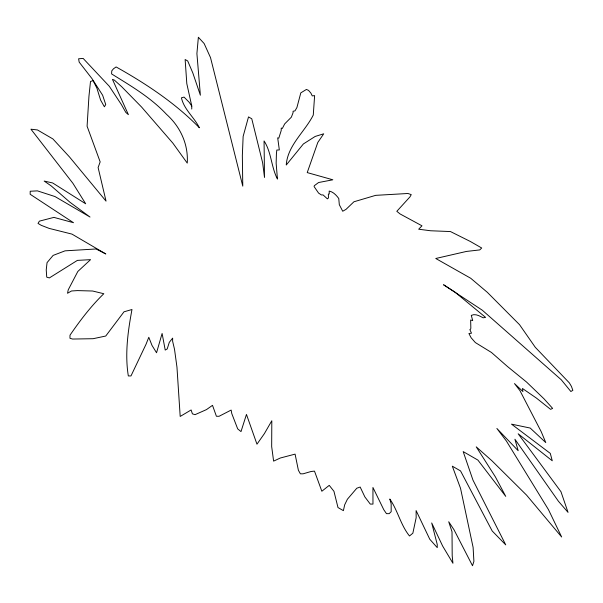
<?xml version="1.0" encoding="UTF-8"?>
<svg xmlns="http://www.w3.org/2000/svg" width="603" height="603" viewBox="0 0 603 603"><rect width="100%" height="100%" fill="white"/><g stroke="black" fill="none" stroke-linecap="round" stroke-linejoin="round"><path stroke-width="0.9" d="M191.746 109.037L191.777 106.053L186.809 83.666L185.136 59.501L187.714 60.986L192.794 72.873L200.377 95.221L196.902 53.561L198.372 37.258L204.153 43.552L210.522 57.639L242.775 186.139L242.346 155.582L243.137 136.406L248.511 116.907L251.768 118.783L262.629 162.75L264.513 177.47L264.061 140.921C271.456 152.16 271.169 167.023 277.448 179.068L276.151 163.315L276.408 154.014L276.8 150.049L279.332 149.943L277.689 137.853L278.79 138.185L281.209 130.534L281.262 128.092L282.362 128.424L284.669 123.917L291.362 117.163L293.058 112.746L293.081 111.261L294.988 110.869L296.917 107.53L300.807 92.862L306.407 89.455L308.525 90.367L310.914 93.141L312.248 95.9L314.623 95.606L313.274 115.052C304.854 131.808 287.571 145.323 286.244 165.026L303.377 143.951L315.196 136.436L323.721 133.806L317.804 142.451L307.229 172.594L332.856 179.792L318.572 182.528L314.306 185.716L314.095 186.576L318.595 193.103L321.384 194.942L323.095 194.927L327.391 198.869L328.439 197.988L328.386 194.015L329.23 194.015L329.193 191.061C333.361 191.912 336.316 195.229 338.758 198.485L339.316 204.696L342.723 211.254L346.016 209.362L353.923 201.779L375.661 195.349L407.952 193.488L411.254 194.626L409.942 196.902L396.812 211.314L400.121 213.975L421.972 225.801L418.686 229.223L430.595 230.761L450.441 231.552L470.385 241.501L481.707 248.006L479.732 249.921L466.496 251.428L435.758 258.491L470.709 278.254L487.345 292.342L519.545 324.693L535.283 347.305L569.383 382.928L571.448 386.44L572.85 390.352L570.86 391.513L561.295 379.792L482.31 310.213L443.537 284.737L454.881 292.063L485.588 317.397L483.139 317.796C479.694 315.98 475.172 313.341 471.29 315.392L472.707 320.615L470.642 320.012L470.845 328.1L470.619 329.148L469.858 329.6L471.501 333.21L468.923 333.512L471.101 337.74L475.36 342.579L491.445 352.454L507.492 366.518L526.577 382.076L544.042 398.854L552.627 408.397L550.584 409.354L536.429 398.093L522.424 388.46L522.944 391.581L514.472 383.561L519.914 390.593L541.245 431.748L545.768 442.572L530.203 428.055L511.51 424.15L550.298 453.396L552.258 460.79L518.181 433.791L560.971 491.731L568.041 512.362L558.408 501.221L514.924 439.24L518.181 450.712L496.88 428.469L506.422 441.064L548.398 509.512L561.649 536.994L526.6 495.161L491.837 460.684L476.242 446.861L495.372 476.86L505.736 496.367L477.893 460.081L463.179 451.587L472.956 480.078L505.736 544.871L492.199 530.987L460.534 470.913L452.318 466.172L460.534 488.324L473.106 547.388L473.905 561.355L472.511 565.742L454.029 529.796L448.722 521.753L452.016 531.778L452.197 555.68L452.928 563.262L442.655 546.069L431.703 522.952L437.235 544.449L437.258 547.637L429.773 539.248L416.115 510.59L416.153 517.728L412.851 533.21L409.49 535.977C400.565 524.949 397.746 510.296 389.794 499.013L391.159 503.761L391.181 511.691L389.169 513.658L386.47 513.65L383.764 509.678L372.94 487.488L372.971 504.093L370.28 504.085L364.883 496.94L360.164 487.043L356.803 488.219L347.388 499.246L344.697 504.779L343.386 510.658L337.989 507.545L333.941 491.294L329.238 485.355L321.844 491.249L314.487 471.109L311.133 471.486L303.075 473.822L300.392 473.815L298.387 470.265L295.086 454.127L280.327 458.009L273.611 461.129L271.674 446.589L271.81 420.743L264.385 433.632L256.968 444.192L246.461 414.412L240.996 431.597L237.68 428.854L231.786 413.59L231.145 410.07L219.077 416.281L216.409 416.274L212.505 405.337L206.467 409.61L195.071 414.653L192.417 413.862L191.121 409.957L180.191 416.447L176.958 367.137L174.516 349.318L172.616 341.2L172.654 338.11L169.292 342.353L167.219 348.918L165.214 350.072L162.109 333.459L156.546 352.763L152.001 345.406L148.798 337.288L146.047 344.23L130.987 375.94L128.326 375.933C124.753 354.006 127.934 331.175 131.982 309.512L124.007 311.804L105.744 336.029L93.118 338.705L72.579 339.044L69.948 338.268L70.008 335.178C80.078 320.495 91 306.12 103.814 293.721L92.636 291.015L77.463 290.601L71.523 290.978L67.513 293.269L68.245 289.817L77.825 271.471L90.563 259.652L77.38 260.39L49.363 277.923L46.74 277.154L46.235 269.888L47.049 262.637L53.124 255.401L65.056 250.84L96.02 248.979L105.811 253.953L71.961 234.107L49.084 228.379L41.268 225.334L38.027 223.427L39.391 221.15L53.908 217.381L73.491 222.711L30.15 194.264L30.218 191.241L37.431 190.872L54.994 196.555L90.013 217.042L69.956 202.246L51.278 185.973L44.185 181.066L52.649 182.958L85.664 203.776L72.94 183.35L30.949 129.2L37.454 129.947L52.913 138.946L69.526 156.984L106.045 201.146L98.108 167.536L100.166 161.89L87.088 126.223L88.943 96.337L90.51 81.443L93.126 80.696L96.895 88.136L100.595 100.068L104.387 106.784L105.729 104.545L102.631 95.221L91.867 78.465L79.181 62.124L78.594 58.785L83.146 58.416L109.294 86.274L121.369 104.545L125.808 112.392L128.379 114.638L112.459 79.37L114.366 80.116L121.67 86.704L141.584 107.04L172.857 143.13L187.254 163.112C188.445 144.26 180.418 126.849 166.511 114.336C150.735 97.498 130.896 85.897 111.585 73.92L111.774 70.868L113.492 68.78L116.115 66.941C146.145 83.787 175.254 103.06 199.382 127.761C194.234 117.329 183.923 109.354 181.435 97.837L184.051 97.091L189.206 102.314L191.777 106.053"/></g></svg>
